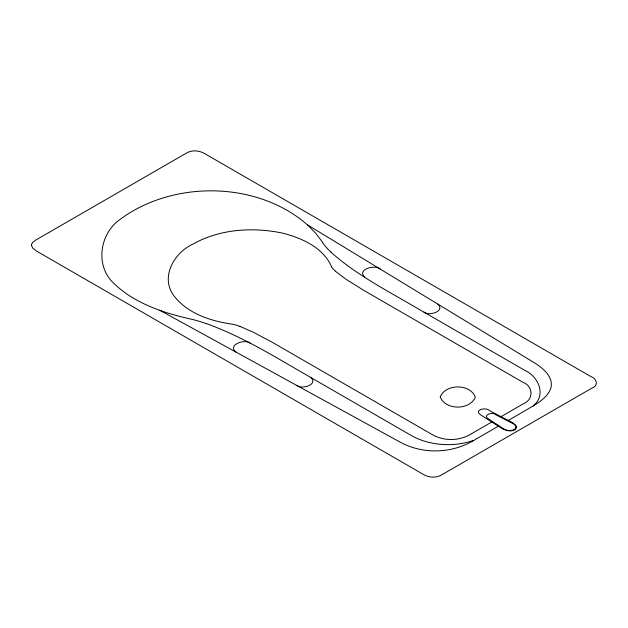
<?xml version="1.0" encoding="UTF-8"?>
<svg xmlns="http://www.w3.org/2000/svg" width="628" height="628" viewBox="0 0 628 628"><rect width="100%" height="100%" fill="white"/><g stroke="black" fill="none" stroke-linecap="round" stroke-linejoin="round"><path stroke-width="0.94" d="M206.534 323.742A91.869 53.042 0 0 0 190.3 318.969C162.738 312.713 134.117 303.198 113.487 283.032C94.899 265.495 99.758 233.773 119.893 219.525C172.951 180.032 257.174 180.825 307.516 224.895L534.169 362.662C543.244 368.134 555.45 378.362 550.01 390.263C547.239 396.017 542.074 400.122 536.909 403.623C536.422 403.875 531.445 407.297 533.462 405.602C546.737 394.761 538.133 376.172 524.639 370.284M532.803 406.175L508.358 420.446M498.373 426.208L475.49 439.419C452.395 453.958 421.969 454.884 398.285 441.115L159.685 310.232M491.803 422L469.21 435.047C457.757 441.091 443.423 441.052 432.166 434.56L272.937 342.668L253.712 332.432L239.88 326.325M501.065 416.654L523.658 403.608C534.02 399.377 533.101 385.875 522.818 382.224L363.659 290.293L345.918 279.193L335.344 271.21M473.614 440.346C454.711 447.12 430.062 446.1 411.481 435.612M206.604 323.671C237.172 334.755 265.487 351.076 293.441 367.474L410.94 435.306M250.344 343.288C244.63 338.288 226.504 345.463 236.34 352.284M423.955 312.14C429.089 316.41 445.637 311.143 437.842 304.125M296.895 385.498C302.044 389.752 318.553 384.524 310.781 377.483M380.309 269.161C374.979 264.09 356.508 269.459 364.735 277.246M524.113 369.963L406.622 302.131C380.411 286.98 353.399 272.34 330.76 251.993M307.516 224.895L315.892 233.443L322.745 242.549M331.568 266.727C323.035 247.204 301.338 237.808 281.894 232.964C252.252 226.951 219.682 229.055 192.937 244.104C174.341 252.503 160.085 276.909 173.642 295.466C187.34 313.49 210.498 321.081 232.117 324.142A32.012 18.479 0 0 1 239.794 326.395M330.87 251.954A91.869 53.042 0 0 1 322.611 242.581M335.47 271.155A32.012 18.479 0 0 1 331.427 266.759M31.4 245.108L32.648 248.036L36.707 251.184L422.589 473.975C428.296 477.555 435.973 478.442 441.853 474.752L592.432 387.814C598.822 385.678 596.545 378.284 591.089 376.69L205.411 154.025C199.704 150.445 192.027 149.558 186.147 153.248L35.388 240.289L32.373 242.714L31.4 245.108M515.878 427.103C515.792 430.902 507.518 431.64 503.797 428.908L488.513 418.923C482.084 415.383 492.627 411.199 495.735 414.755L513.673 423.939L515.313 425.407L515.878 427.134M516.467 427.401C516.499 430.518 510.909 431.483 507.33 430.596A10.974 6.335 0 0 1 506.827 430.494L502.353 428.759L481.488 415.391C472.413 410.374 485.891 406.449 489.612 410.696L512.762 422.746L515.776 425.329A10.974 6.335 0 0 1 515.949 425.619L516.467 427.44M440.236 396.872C445.354 410.429 469.791 410.461 475.31 397.139C470.199 383.582 445.762 383.551 440.236 396.872"/></g></svg>
